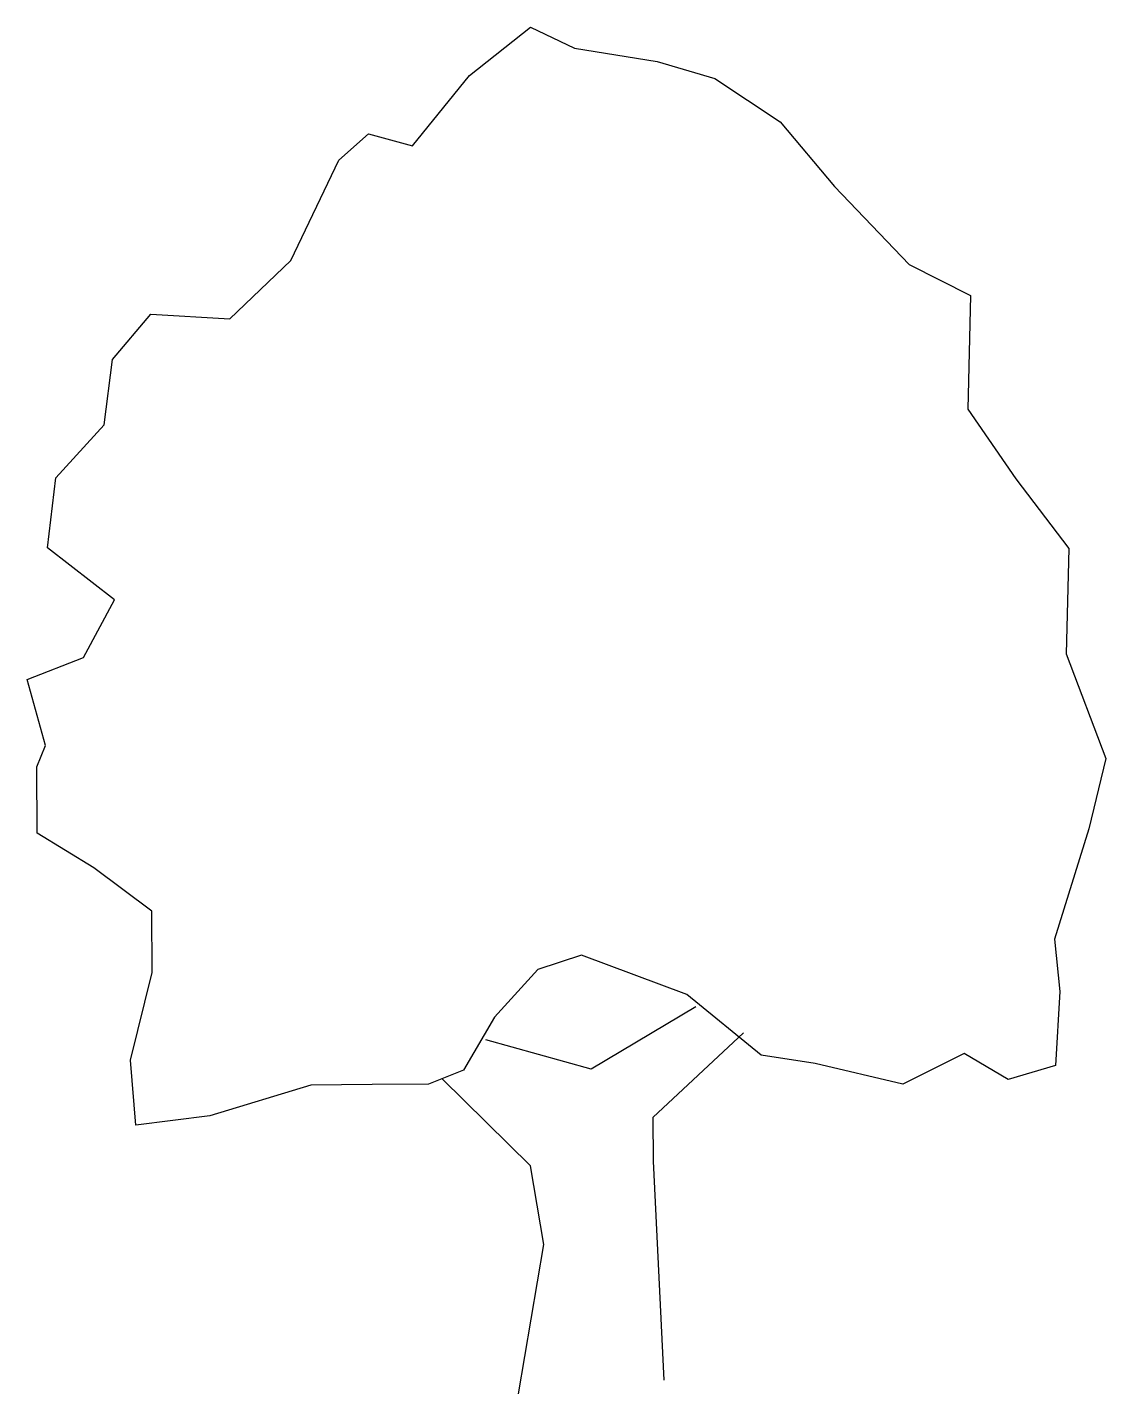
# Model space of a CAD drawing. Extents: x -3.12 to 1.64, y 30.88 to 36.91.
import ezdxf

# ---------------------------------------------------------------- set-up
doc = ezdxf.new("R2010")
doc.units = 0
doc.layers.get('0').update_dxf_attribs({"linetype": 'CONTINUOUS'})

msp = doc.modelspace()

# ---------------------------------------------------------------- linework, layer by layer
at = {"color": 0}
for p, q in [((-1.1656, 36.7003), (-0.8964, 36.9124)), ((-0.8964, 36.9124), (-0.7022, 36.82)), ((-0.7022, 36.82), (-0.337, 36.762)), ((-0.337, 36.762), (-0.0821, 36.6866)), ((-1.4174, 36.3888), (-1.1656, 36.7003)), ((-0.0821, 36.6866), (0.2068, 36.4954)), ((0.2068, 36.4954), (0.4467, 36.2099)), ((-1.743, 36.3254), (-1.6113, 36.4425)), ((-1.6113, 36.4425), (-1.4174, 36.3888)), ((-1.9551, 35.8816), (-1.743, 36.3254)), ((0.4467, 36.2099), (0.7756, 35.8643)), ((-2.224, 35.6252), (-1.9551, 35.8816)), ((0.7756, 35.8643), (1.0475, 35.7282)), ((1.0475, 35.7282), (1.0348, 35.2251)), ((-2.7421, 35.4443), (-2.5723, 35.6446)), ((-2.5723, 35.6446), (-2.224, 35.6252)), ((-2.7786, 35.1565), (-2.7421, 35.4443)), ((1.0348, 35.2251), (1.2473, 34.9172)), ((-2.9923, 34.9227), (-2.7786, 35.1565)), ((-3.0286, 34.6129), (-2.9923, 34.9227)), ((1.2473, 34.9172), (1.4818, 34.6095)), ((-2.7338, 34.3831), (-3.0286, 34.6129)), ((1.4818, 34.6095), (1.4689, 34.1451)), ((-2.87, 34.1277), (-2.7338, 34.3831)), ((-3.118, 34.0318), (-2.87, 34.1277)), ((1.4689, 34.1451), (1.6439, 33.6822)), ((-3.0383, 33.7395), (-3.118, 34.0318)), ((-3.0763, 33.6452), (-3.0383, 33.7395)), ((-3.074, 33.3523), (-3.0763, 33.6452)), ((1.6439, 33.6822), (1.5689, 33.3721)), ((-2.824, 33.1995), (-3.074, 33.3523)), ((1.5689, 33.3721), (1.418, 32.8845)), ((-2.5683, 33.008), (-2.824, 33.1995)), ((-2.5661, 32.7372), (-2.5683, 33.008)), ((1.418, 32.8845), (1.4419, 32.6525)), ((-0.6708, 32.8129), (-0.8638, 32.7505)), ((-0.2052, 32.6396), (-0.6708, 32.8129)), ((-2.6626, 32.3495), (-2.5661, 32.7372)), ((-0.8638, 32.7505), (-1.0556, 32.539)), ((0.123, 32.3713), (-0.2052, 32.6396)), ((1.4419, 32.6525), (1.4223, 32.3262)), ((-1.0556, 32.539), (-1.192, 32.3058)), ((-0.1661, 32.5847), (-0.6282, 32.3102)), ((-0.6282, 32.3102), (-1.0935, 32.4392)), ((0.0449, 32.4702), (-0.3557, 32.0968)), ((0.361, 32.3345), (0.123, 32.3713)), ((1.0184, 32.3784), (0.7486, 32.2436)), ((1.2128, 32.2638), (1.0184, 32.3784)), ((-2.6382, 32.0623), (-2.6626, 32.3495)), ((-1.192, 32.3058), (-1.3463, 32.2438)), ((0.7486, 32.2436), (0.361, 32.3345)), ((1.4223, 32.3262), (1.2128, 32.2638)), ((-1.8658, 32.2397), (-2.3125, 32.1035)), ((-1.595, 32.2418), (-1.8658, 32.2397)), ((-1.3463, 32.2438), (-1.595, 32.2418)), ((-0.8957, 31.8825), (-1.2856, 32.2664)), ((-2.3125, 32.1035), (-2.6382, 32.0623)), ((-0.3557, 32.0968), (-0.3542, 31.9033)), ((-0.8377, 31.5347), (-0.8957, 31.8825)), ((-0.3542, 31.9033), (-0.3079, 30.9364)), ((-0.9486, 30.8761), (-0.8377, 31.5347))]:
    msp.add_line(p, q, dxfattribs=at)

doc.saveas('drawing.dxf')
